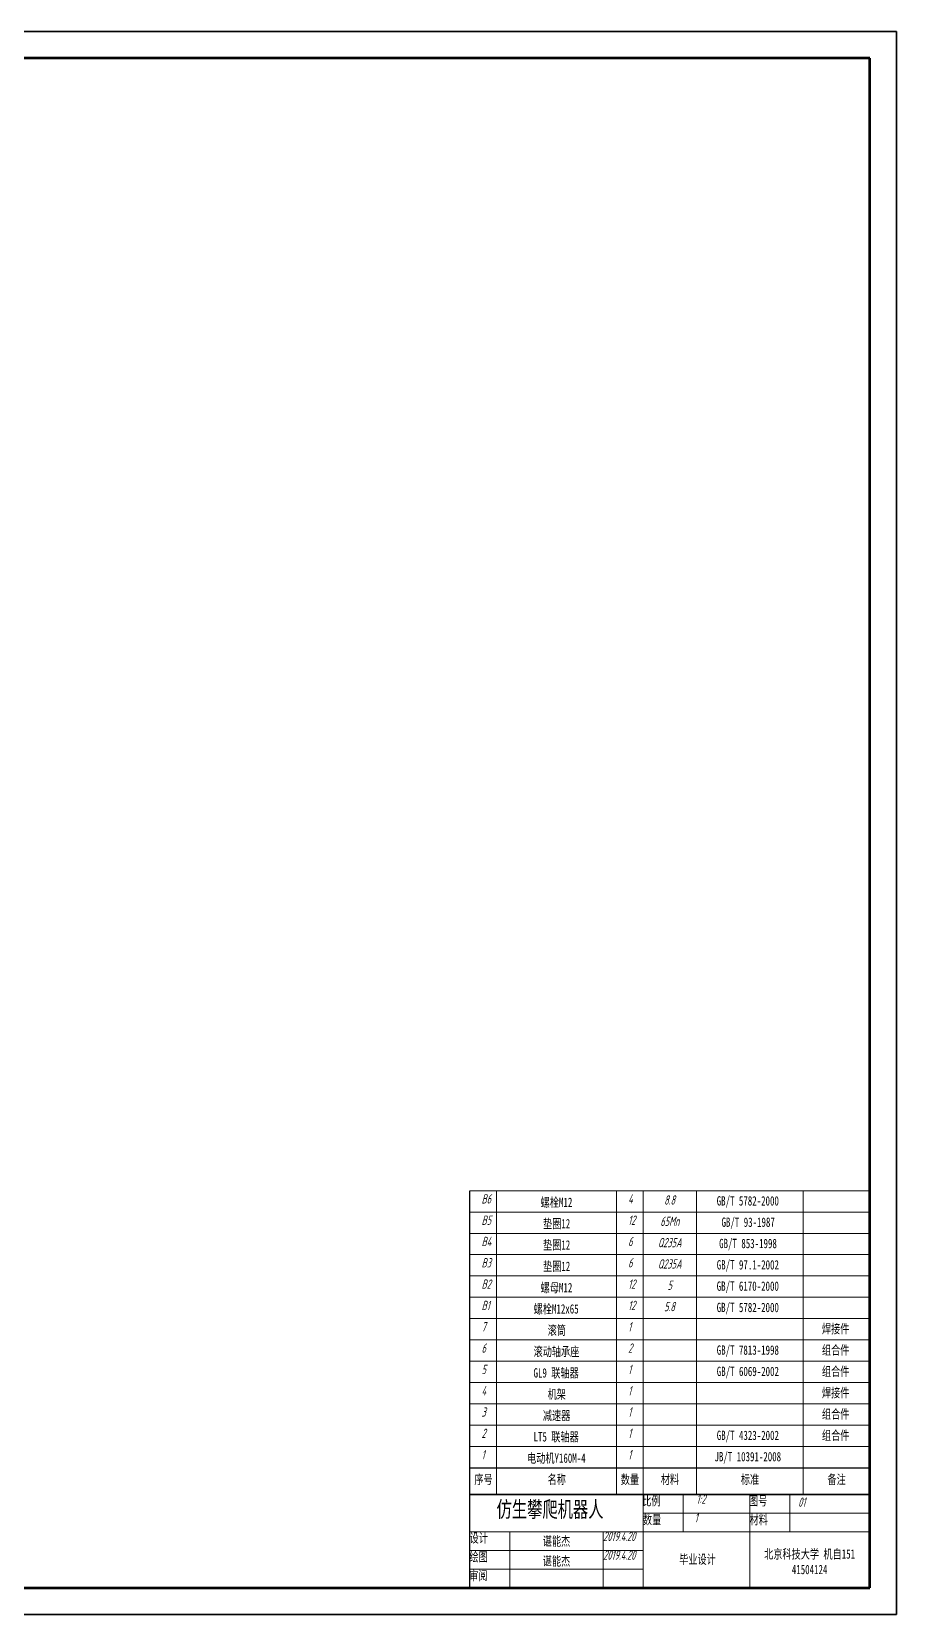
# Model space of a CAD drawing. Header units: millimetres. Extents: x 39 to 880, y 35 to 629.
# Drawn here: x 556 to 880, y 35 to 629 of the extents above; entities that cross this region are included whole.
import ezdxf

# ---------------------------------------------------------------- set-up
doc = ezdxf.new("R2010")
doc.units = ezdxf.units.MM
for name, color, linetype, lineweight in [('0粗实线', 7, 'Continuous', 70), ('0细实线', 7, 'Continuous', 35), ('粗实线', 7, 'Continuous', 70), ('粗线', 7, 'Continuous', 30), ('细线', 7, 'Continuous', 15)]:
    doc.layers.add(name, color=color, linetype=linetype, lineweight=lineweight)
doc.styles.add('数字字母', font='isocp.shx', dxfattribs={"width": 0.7, "oblique": 15, "height": 3.5})
doc.styles.add('汉字', font='simfang.ttf', dxfattribs={"width": 0.7, "height": 3.5})

msp = doc.modelspace()

# ---------------------------------------------------------------- linework, layer by layer
at = {"color": 0, "lineweight": 30}
msp.add_line((720.41, 90.43), (720.41, 194.43), dxfattribs=at)
at = {"color": 0, "lineweight": 15}
for p, q in [((720.41, 186.43), (720.41, 194.43)), ((720.41, 194.43), (870.41, 194.43)), ((730.41, 90.43), (730.41, 194.43)), ((775.41, 90.43), (775.41, 194.43)), ((785.41, 90.43), (785.41, 194.43)), ((805.41, 90.43), (805.41, 194.43)), ((845.41, 90.43), (845.41, 194.43)), ((720.41, 178.43), (720.41, 186.43)), ((720.41, 186.43), (870.41, 186.43)), ((720.41, 170.43), (720.41, 178.43)), ((720.41, 178.43), (870.41, 178.43)), ((720.41, 162.43), (720.41, 170.43)), ((720.41, 170.43), (870.41, 170.43)), ((720.41, 154.43), (720.41, 162.43)), ((720.41, 162.43), (870.41, 162.43)), ((720.41, 146.43), (720.41, 154.43)), ((720.41, 154.43), (870.41, 154.43)), ((720.41, 138.43), (720.41, 146.43)), ((720.41, 146.43), (870.41, 146.43)), ((720.41, 130.43), (720.41, 138.43)), ((720.41, 138.43), (870.41, 138.43)), ((720.41, 122.43), (720.41, 130.43)), ((720.41, 130.43), (870.41, 130.43)), ((720.41, 114.43), (720.41, 122.43)), ((720.41, 122.43), (870.41, 122.43)), ((720.41, 106.43), (720.41, 114.43)), ((720.41, 114.43), (870.41, 114.43)), ((720.41, 98.43), (720.41, 106.43)), ((720.41, 106.43), (870.41, 106.43)), ((720.41, 90.43), (720.41, 98.43)), ((720.41, 98.43), (870.41, 98.43))]:
    msp.add_line(p, q, dxfattribs=at)
at = {"layer": '0粗实线', "color": 0, "lineweight": 70}
for p, q in [((870.41, 619.43), (64.41, 619.43)), ((870.41, 45.43), (870.41, 619.43))]:
    msp.add_line(p, q, dxfattribs=at)
at = {"layer": '0细实线', "color": 0, "lineweight": 35}
for p, q in [((880.41, 629.43), (39.41, 629.43)), ((880.41, 35.43), (880.41, 629.43)), ((39.41, 35.43), (880.41, 35.43))]:
    msp.add_line(p, q, dxfattribs=at)
at = {"layer": '粗实线', "color": 0, "lineweight": 70}
msp.add_line((64.41, 45.43), (870.41, 45.43), dxfattribs=at)
at = {"layer": '粗线', "color": 0, "lineweight": 30, "ltscale": 0.5}
for points in [[(870.41, 80.43), (720.41, 80.43), (720.41, 90.43), (870.41, 90.43)], [(870.41, 45.43), (720.41, 45.43), (720.41, 80.43), (870.41, 80.43)]]:
    msp.add_lwpolyline(points, close=True, dxfattribs=at)
at = {"layer": '细线', "color": 0, "lineweight": 30, "ltscale": 0.5}
msp.add_line((730.41, 90.43), (775.41, 90.43), dxfattribs=at)
at = {"layer": '细线', "color": 0, "lineweight": 15, "ltscale": 0.5}
for p, q in [((730.41, 90.43), (730.41, 80.43)), ((775.41, 90.43), (775.41, 80.43)), ((785.41, 90.43), (785.41, 80.43)), ((805.41, 90.43), (805.38, 80.43)), ((845.41, 90.43), (845.41, 80.43)), ((785.41, 45.43), (785.41, 80.43)), ((800.41, 66.43), (800.41, 80.43)), ((825.41, 66.43), (825.41, 80.43)), ((840.41, 66.43), (840.41, 80.43)), ((800.41, 73.43), (785.41, 73.43)), ((825.41, 73.43), (800.41, 73.43)), ((840.41, 73.43), (825.41, 73.43)), ((870.41, 73.43), (840.41, 73.43)), ((720.41, 66.43), (735.41, 66.43)), ((735.41, 66.43), (770.41, 66.43)), ((735.41, 66.43), (735.41, 45.43)), ((770.41, 66.43), (785.41, 66.43)), ((770.41, 66.43), (770.41, 45.43)), ((800.41, 66.43), (785.41, 66.43)), ((825.41, 66.43), (800.41, 66.43)), ((840.41, 66.43), (825.41, 66.43)), ((825.41, 66.43), (825.41, 45.43)), ((870.41, 66.43), (840.41, 66.43)), ((720.41, 59.43), (735.41, 59.43)), ((735.41, 59.43), (770.41, 59.43)), ((770.41, 59.43), (785.41, 59.43)), ((720.41, 52.43), (735.41, 52.43)), ((735.41, 52.43), (770.41, 52.43)), ((770.41, 52.43), (785.41, 52.43))]:
    msp.add_line(p, q, dxfattribs=at)
at = {"layer": '细线', "color": 0, "ltscale": 0.5}
for p, q in [((775.41, 90.43), (785.41, 90.43)), ((785.41, 90.43), (805.41, 90.43)), ((805.41, 90.43), (845.41, 90.43)), ((845.41, 90.43), (870.41, 90.43))]:
    msp.add_line(p, q, dxfattribs=at)

# ---------------------------------------------------------------- texts
at = {"layer": '粗实线', "color": 0, "insert": (730.41, 77.89), "char_height": 6, "attachment_point": 1, "style": '汉字'}
msp.add_mtext_dynamic_manual_height_columns('仿生攀爬机器人', width=45.0552, gutter_width=17.5, heights=[0], dxfattribs=at)
at = {"layer": '粗线', "color": 0, "ltscale": 0.5, "char_height": 3.5, "attachment_point": 1, "style": '汉字'}
for s, width, insert in [('\\pi7.596;GB/T 5782-2000', 40, (805.41, 192.37)), ('\\pi9.402;GB/T 93-1987', 40, (805.41, 184.37)), ('\\pi8.506;GB/T 853-1998', 40, (805.41, 176.37)), ('\\pi7.617;GB/T 97.1-2002', 40, (805.41, 168.37)), ('\\pi7.596;GB/T 6170-2000', 40, (805.41, 160.37)), ('\\pi7.596;GB/T 5782-2000', 40, (805.41, 152.37)), ('\\pi7.0821;焊接件', 24.4402, (845.41, 144.37)), ('\\pi7.61;GB/T 7813-1998', 40, (805.41, 136.37)), ('\\pi7.0891;组合件', 24.4402, (845.41, 136.37)), ('\\pi7.617;GB/T 6069-2002', 40, (805.41, 128.37)), ('\\pi7.0891;组合件', 24.4402, (845.41, 128.37)), ('\\pi7.0821;焊接件', 24.4402, (845.41, 120.37)), ('\\pi7.0891;组合件', 24.4402, (845.41, 112.37)), ('\\pi7.617;GB/T 4323-2002', 40, (805.41, 104.37)), ('\\pi7.0891;组合件', 24.4402, (845.41, 104.37)), ('\\pi6.763;JB/T 10391-2008', 40, (805.41, 96.37))]:
    msp.add_mtext_dynamic_manual_height_columns(s, width=width, gutter_width=20, heights=[0], dxfattribs=dict(at, insert=insert))
at = {"layer": '细线', "color": 0, "lineweight": -3, "style": '数字字母', "oblique": 15, "width": 0.7}
for s, p in [('B6', (724.77, 189.62)), ('4', (779.77, 189.62)), ('B5', (724.77, 181.62)), ('12', (779.77, 181.62)), ('B4', (724.77, 173.62)), ('6', (779.77, 173.62)), ('B3', (724.77, 165.62)), ('6', (779.77, 165.62)), ('B2', (724.77, 157.62)), ('12', (779.77, 157.62)), ('B1', (724.77, 149.62)), ('12', (779.77, 149.62)), ('7', (724.77, 141.62)), ('1', (779.77, 141.62)), ('6', (724.77, 133.62)), ('2', (779.77, 133.62)), ('5', (724.77, 125.62)), ('1', (779.77, 125.62)), ('4', (724.77, 117.62)), ('1', (779.77, 117.62)), ('3', (724.77, 109.62)), ('1', (779.77, 109.62)), ('2', (724.77, 101.62)), ('1', (779.77, 101.62)), ('1', (724.77, 93.62)), ('1', (779.77, 93.62))]:
    msp.add_text(s, height=3.5, dxfattribs=at).set_placement(p)
at = {"layer": '细线', "color": 0, "ltscale": 0.5, "char_height": 3.5}
for s, width, insert, attachment_point, style in [('\\pi16.567;{\\fSimSun|b0|i0|c134|p2;螺栓M12}', 45, (730.41, 191.82), 1, '汉字'), ('\\pi17.436;{\\fSimSun|b0|i0|c134|p2;垫圈12}', 45, (730.41, 183.82), 1, '汉字'), ('\\pi17.436;{\\fSimSun|b0|i0|c134|p2;垫圈12}', 45, (730.41, 175.82), 1, '汉字'), ('\\pi17.436;{\\fSimSun|b0|i0|c134|p2;垫圈12}', 45, (730.41, 167.82), 1, '汉字'), ('\\pi16.567;{\\fSimSun|b0|i0|c134|p2;螺母M12}', 45, (730.41, 159.82), 1, '汉字'), ('\\pi13.939;{\\fSimSun|b0|i0|c134|p2;螺栓M12x65}', 45, (730.41, 151.82), 1, '汉字'), ('\\pi19.174;{\\fSimSun|b0|i0|c134|p2;滚筒}', 45, (730.41, 143.82), 1, '汉字'), ('\\pi13.891;{\\fSimSun|b0|i0|c134|p2;滚动轴承座}', 45, (730.41, 135.82), 1, '汉字'), ('\\pi13.863;{\\fSimSun|b0|i0|c134|p2;GL9 联轴器}', 45, (730.41, 127.82), 1, '汉字'), ('\\pi19.153;{\\fSimSun|b0|i0|c134|p2;机架}', 45, (730.41, 119.82), 1, '汉字'), ('\\pi17.388;{\\fSimSun|b0|i0|c134|p2;减速器}', 45, (730.41, 111.82), 1, '汉字'), ('\\pi13.87;{\\fSimSun|b0|i0|c134|p2;LT5 联轴器}', 45, (730.41, 103.82), 1, '汉字'), ('\\pi11.448;{\\fSimSun|b0|i0|c134|p2;电动机Y160M-4}', 45, (730.41, 95.82), 1, '汉字'), ('\\pi1.6672;{\\fSimSun|b0|i0|c134|p2;序号}', 10, (720.41, 87.82), 1, '汉字'), ('\\pi19.174;{\\fSimSun|b0|i0|c134|p2;名称}', 45, (730.41, 87.82), 1, '汉字'), ('\\pi1.6085;{\\fSimSun|b0|i0|c134|p2;数量}', 9.9236, (775.41, 87.82), 1, '汉字'), ('\\pi6.6146;{\\fSimSun|b0|i0|c134|p2;材料}', 19.977, (785.41, 87.82), 1, '汉字'), ('\\pi16.653;{\\fSimSun|b0|i0|c134|p2;标准}', 40, (805.41, 87.82), 1, '汉字'), ('\\pi9.174;{\\fSimSun|b0|i0|c134|p2;备注}', 25, (845.41, 87.82), 1, '汉字'), ('{\\fSimSun|b0|i0|c134|p2;比例}', 15, (788.51, 75.9), 8, '汉字'), ('1:2', 25, (805.38, 80.43), 1, '数字字母'), ('{\\fSimSun|b0|i0|c134|p2;图号}', 15, (828.56, 75.92), 8, '汉字'), ('01', 25, (843.57, 79.29), 1, '数字字母'), ('{\\fSimSun|b0|i0|c134|p2;数量}', 15, (788.76, 68.82), 8, '汉字'), ('1', 25, (804.71, 73.43), 1, '数字字母'), ('{\\fSimSun|b0|i0|c134|p2;材料}', 15, (828.78, 68.8), 8, '汉字'), ('{\\fSimSun|b0|i0|c134|p2;设计}', 15, (723.74, 61.98), 8, '汉字'), ('2019.4.20', 15, (770.41, 66.43), 1, '数字字母'), ('{\\fSimSun|b0|i0|c134|p2;谌能杰}', 35, (752.91, 60.77), 8, '汉字'), ('2019.4.20', 15, (770.41, 59.43), 1, '数字字母'), ('{\\fSimSun|b0|i0|c134|p2;北京科技大学 机自}151\\P41504124', 45, (847.87, 50.46), 8, '汉字'), ('{\\fSimSun|b0|i0|c134|p2;绘图}', 15, (723.67, 54.9), 8, '汉字'), ('{\\fSimSun|b0|i0|c134|p2;谌能杰}', 35, (752.91, 53.33), 8, '汉字'), ('{\\fSimSun|b0|i0|c134|p2;毕业设计}', 40, (805.8, 53.98), 8, '汉字'), ('{\\fSimSun|b0|i0|c134|p2;审阅}', 15, (723.58, 47.86), 8, '汉字')]:
    msp.add_mtext_dynamic_manual_height_columns(s, width=width, gutter_width=20, heights=[0], dxfattribs=dict(at, insert=insert, attachment_point=attachment_point, style=style))
at = {"layer": '细线', "color": 0, "lineweight": 15, "char_height": 3.5, "attachment_point": 1, "style": '数字字母'}
for s, insert in [('\\pi7.863;8.8', (785.41, 192.7)), ('\\pi6.4318;65Mn', (785.41, 184.7)), ('\\pi5.5355;Q235A', (785.41, 176.7)), ('\\pi5.5355;Q235A', (785.41, 168.7)), ('\\pi9.1492;5', (785.41, 160.7)), ('\\pi7.863;5.8', (785.41, 152.7))]:
    msp.add_mtext_dynamic_manual_height_columns(s, width=20, gutter_width=17.5, heights=[0], dxfattribs=dict(at, insert=insert))

doc.saveas('drawing.dxf')
